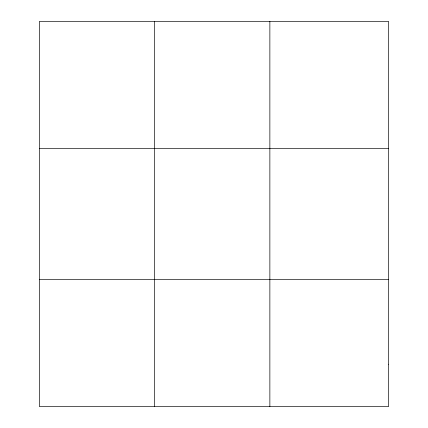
<?xml version="1.0" encoding="UTF-8"?>
<svg xmlns="http://www.w3.org/2000/svg" width="428" height="428" viewBox="0 0 428 428"><rect width="100%" height="100%" fill="white"/><g stroke="black" fill="none" stroke-linecap="round" stroke-linejoin="round"><path stroke-width="0.64" d="M154.647 21.4L154.647 406.6M269.865 21.4L269.865 406.6M39.43 148.516L388.57 148.516M39.43 279.484L388.57 279.484M388.57 364.228L388.57 406.6L39.43 406.6L39.43 21.4L388.57 21.4L388.57 364.228"/></g></svg>
